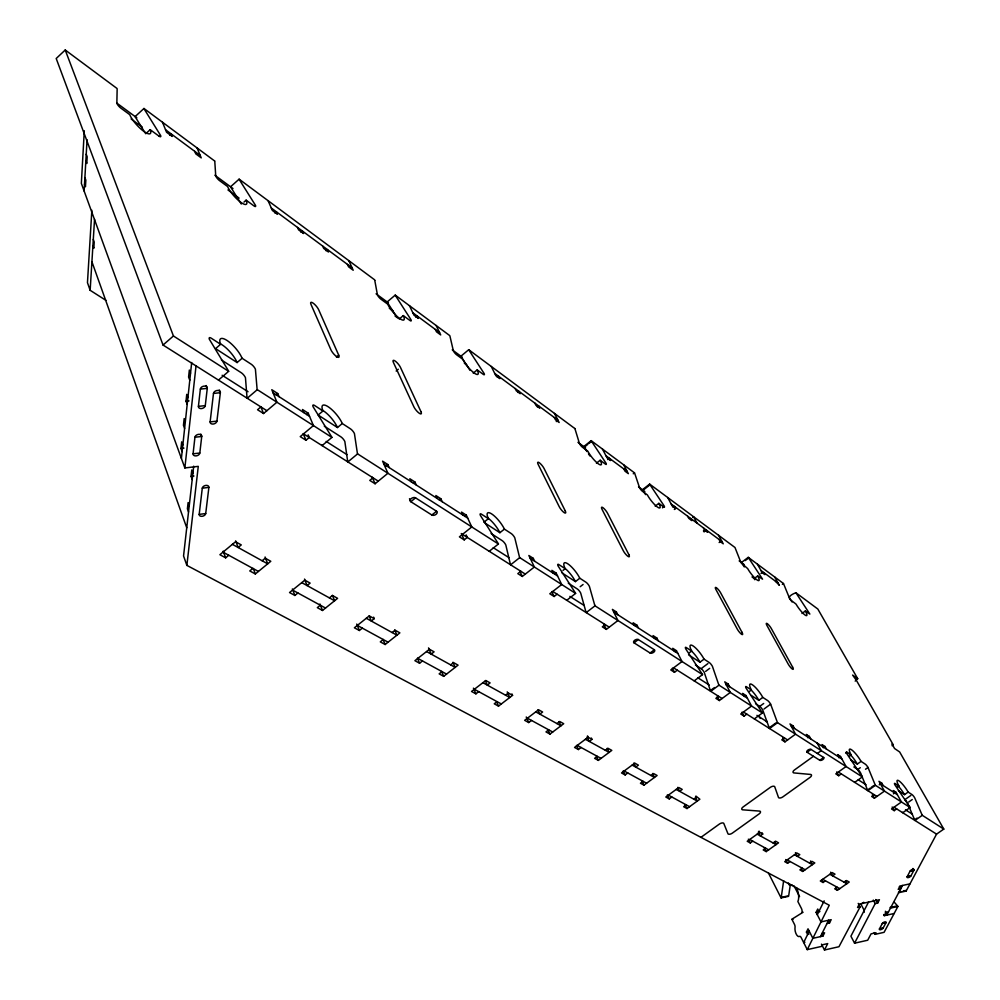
<?xml version="1.0" encoding="UTF-8"?>
<svg xmlns="http://www.w3.org/2000/svg" width="1000" height="1000" viewBox="0 0 1000 1000"><rect width="100%" height="100%" fill="white"/><g stroke="black" fill="none" stroke-linecap="round" stroke-linejoin="round"><path stroke-width="1.5" d="M84.288 130.738L81.35 183.375L184.862 467.938L198.275 466.362L186.863 565.388L829.262 905.238L807.262 949.625L801.15 937.55A2.913 1.288 76.6 0 0 799.875 936.312L798.75 936.587A5.812 2.575 76.7 0 1 794.95 929.075L795.062 926.812A2.9 1.288 76.8 0 0 794.425 924.287L791.938 919.375A2.9 1.288 76.8 0 1 792.212 919.013L803.112 912.212M84.125 191.025L87.062 139.713M91.85 210.287L87.463 282.675L90.15 290.3L105.95 300.363M90.15 290.3L94.55 219.213M182.125 451.613L180.975 448.45L181.675 441.875L182.838 445.037M187.2 404.387L186.012 401.213L186.737 394.363L187.938 397.537M181.4 458.413L191.688 362.512M184.862 467.938L196.025 365.9M193.075 453.8L194.938 437.238A3.5 2.387 -18.9 0 1 198.612 434.35A3.5 2.387 -18.9 0 1 201.725 436.475L199.812 453.025A3.475 2.35 -18.8 0 1 196.163 455.875A3.475 2.35 -18.8 0 1 193.075 453.8L199.812 453.025M198.412 406.362L200.35 389.087A3.575 2.5 -19.1 0 1 204.1 386.112A3.575 2.5 -19.1 0 1 207.275 388.363L205.275 405.625A3.55 2.462 -19 0 1 201.55 408.562A3.55 2.462 -19 0 1 198.412 406.362L205.275 405.625M192.2 479.513L191.05 476.362L191.775 469.975L192.925 473.125M193.713 466.15L183.55 555.962L186.863 565.388M199.188 514.375L202.288 488.188A3.413 2.275 -19 0 1 205.875 485.412A3.413 2.275 -19 0 1 208.888 487.388L205.712 513.55A3.375 2.212 -18.9 0 1 202.175 516.287A3.375 2.212 -18.9 0 1 199.188 514.375L205.712 513.55M210.125 421.887L213.487 393.425A3.55 2.475 -19.5 0 1 217.237 390.475A3.55 2.475 -19.5 0 1 220.362 392.7L216.912 421.138A3.513 2.413 -19.3 0 1 213.212 424.038A3.513 2.413 -19.3 0 1 210.125 421.887L216.912 421.138M790.238 885.2L788.688 895.775A2.862 1.275 77.2 0 1 788.525 896.338L781.075 897.925A2.862 1.262 77.2 0 0 781.237 897.362L783.65 880.738M808.9 934.163L807.638 934.45L806.438 932.087L808.025 928.825L812.875 938.325L822.962 936.062L824.6 932.812L822.075 933.375M826.988 923.538L829.525 922.975L831.175 919.675L821 921.912L816.087 912.387L817.725 909.062L818.95 911.438M809.237 931.2L803.662 942.525L804.925 942.237M817.312 914.762L824.163 900.85M820.45 936.625L828.637 920.225M821.462 944.125L824.475 950L827.712 943.6L822.712 944.725L821.9 946.325L807.262 949.625M858.213 903.375L860.088 906.925L838.962 946.725L824.475 950M868.562 902.025L850.913 936.2L854.562 943.2L867.7 940.225L871.062 933.85L875.975 932.75L875.125 934.35L874.2 932.6M854.562 943.2L875.175 903.612L877.688 903.062L879.425 899.737L859.275 904.137L857.562 907.475L860.088 906.925M883.65 914.525L884.275 915.688L886.012 912.425L888.487 911.875M882.3 923.525L879.45 928.9A2.138 0.912 -27.3 0 0 880.65 929.688A2.138 0.912 -27.3 0 0 883.125 928.075L885.987 922.712A2.15 0.912 -27.4 0 0 884.788 921.9A2.15 0.912 -27.4 0 0 882.3 923.525L885.987 922.712L883.525 923.25M902.5 885.475L886.75 915.138L885.312 912.475M907.138 876.712L910.163 871.025A2.212 0.975 -28 0 1 912.738 869.338A2.212 0.975 -28 0 1 913.938 870.212L910.913 875.9A2.212 0.963 -27.9 0 1 908.35 877.588A2.212 0.963 -27.9 0 1 907.138 876.712L910.913 875.9L908.4 876.45M894.35 902.312L897.513 905.85A2.925 1.412 76.1 0 1 897.913 906.45L884.087 932.325L875.125 934.35M898.487 892.337A2.95 1.438 76.3 0 0 898.662 892.7L906.137 891.062L936.562 834.125L943.8 829.087L899.65 751.963L894.575 748.525L892 744.013L893.275 744.875L892.1 745.713M158.825 136.012L150.175 129.675A15.375 4.213 47.6 0 1 143.55 131.163A15.375 4.213 47.6 0 1 129.725 114.65L120.838 108.112A4.438 1.225 47.4 0 1 116.85 103.35L117.15 89.075A4.4 1.188 47.3 0 0 116.988 88.45L65.225 50L56.2 58.5L163.038 345.037L266.887 410.7M214.625 160.975L143.963 108.475L135.137 116.575A4.312 1.188 47.4 0 0 135.525 117.362M145.712 133.75L150.175 129.675M169.7 135.238L171.175 133.912L172.2 136.425L166.575 132.262L162.475 122.238M374.762 280.363A3.738 0.938 49.9 0 0 374.538 279.75L239.112 179.163L230.575 186.775A4.062 1.1 48.3 0 0 230.963 187.537L241.3 204.025M243.962 202.075L246.125 200.15L253.975 205.912A4.088 1.087 48.6 0 0 255.487 205.325L239.525 179.95A4.062 1.062 48.6 0 1 239.125 179.175M274.938 213.012L276.35 211.762L277.438 214.225L272.387 210.487L268.062 200.662M163.038 345.037L173.425 335.975L65.225 50M301.025 232.288L302.425 231.062L303.525 233.512L298.612 229.875L297.512 227.425M326.012 250.75L327.4 249.55L328.5 251.975L323.725 248.438L322.612 246.012M242.087 358.275A16.538 5.213 48.8 0 0 227.05 340.475A16.538 5.213 48.8 0 0 220.613 344.288L215.588 348.625L237.1 362.562L242.1 358.275L251.163 364.175A4.675 1.462 49 0 1 255.413 369.212L257.062 388.837A4.713 1.487 49.3 0 0 257.325 389.675L331.912 437.425L322.088 445.6A4.525 1.412 49.9 0 0 321.587 444.637M218.463 380.087L228.65 371.325A4.812 1.55 48.8 0 0 228.15 370.325L209.35 339.263A4.787 1.525 48.6 0 1 211.262 338.2L220.613 344.288M257.3 389.663L247.2 398.263A4.713 1.512 49.3 0 1 246.988 397.45L245.463 377.725A4.662 1.487 49 0 0 241.213 372.7L221.4 359.95M260.887 406.912L257.55 409.75L263.55 413.525L276.913 402.212L271.8 389.712L277.725 393.537L279 396.65M276.062 394.938L277.725 393.537M470 370.35L461.3 356.925A3.5 0.85 50.7 0 1 460.913 356.213L468.725 349.712A3.513 0.85 50.6 0 0 469.137 350.438L484.125 373.488A3.525 0.862 50.7 0 1 483.275 374.363L477.2 369.9A12.475 3.062 50.6 0 1 474.1 372.962A12.475 3.062 50.6 0 1 462.837 359.35L456.613 354.775A3.588 0.887 50.5 0 1 453.363 350.863L449.963 336.2A3.562 0.862 50.6 0 0 449.712 335.588L395.225 295.113L387.15 301.962A3.675 0.912 50.1 0 0 387.587 302.712M336.4 357.025L338.675 355.1L318.725 309.85A6.2 1.725 49.4 0 0 313.113 303.125A6.2 1.725 49.4 0 0 311 304.413L330.887 349.75A6.3 1.787 49.7 0 0 336.613 356.587A6.3 1.787 49.7 0 0 338.675 355.1M399.212 319.062L403.3 315.613L409.913 320.475A3.7 0.925 50.1 0 0 410.962 319.675L395.637 295.863A3.675 0.912 50 0 1 395.225 295.125M415.85 317.137L417.188 316.012L418.325 318.387L414 315.188L409.462 305.688M306.6 414.6L308.238 413.212L302.5 409.513L303.788 412.6M342.287 423.525A15.55 4.725 49.9 0 0 328.15 406.737A15.55 4.725 49.9 0 0 322.987 410.962L318.137 415.025L337.475 427.537L342.287 423.525L350.438 428.837A4.4 1.325 50.1 0 1 354.438 433.587L357.35 453.075A4.438 1.35 50.4 0 0 357.625 453.888L498.425 544L489.237 551.287M308.238 413.212L313.425 425.588L300.238 436.625L305.975 440.25L309.262 437.5L308.163 434.85M396.163 371.025L398.312 369.225M235.65 540.837L238.137 547.513L241.275 544.913L235.538 541.737L219.887 554.712L225.65 557.837L228.775 555.262M347.887 461.912L357.612 453.875M473.237 373.162L477.2 369.9M252.85 568.4L249.75 570.938L255.338 573.975L270.8 561.287L265.238 558.212L262.137 560.763M386.25 465.863L387.85 464.562L389.175 467.562M372.975 477.788L369.775 480.412L375.087 483.762L387.912 473.263L382.587 461.163L387.85 464.562M497.362 377.375L498.65 376.312L499.812 378.625L495.875 375.725L491.25 366.45M517.725 392.425L519.012 391.375L520.175 393.688L516.337 390.85L515.175 388.537M413.375 483.312L414.95 482.038L416.287 485.012M304.513 579.062L307.062 585.575L310.125 583.1L304.8 580.138L289.525 592.55L294.887 595.462L297.925 592.987M415.562 497.863A3.2 2.05 -23.7 0 0 411.275 498.575A3.2 2.05 -23.7 0 0 410.825 501.712L431.863 515.013A3.162 2 -24.1 0 0 436.075 514.3A3.162 2 -24.1 0 0 436.562 511.225L415.562 497.863L410.825 501.712L409.487 498.7M537.3 406.887L538.575 405.85L539.738 408.15L535.988 405.375L534.825 403.075M439.263 499.988L440.825 498.725L442.175 501.688M431.863 515.013L436.562 511.225M320.337 605.212L317.312 607.65L322.512 610.475L337.6 598.337L332.425 595.462L329.4 597.913M556.287 421.575L557.975 420.225L494.712 373.4M464.812 516.425L466.35 515.188L471.788 526.95L459.4 536.85L464.212 539.888L467.3 537.425L466.138 534.9M483.85 522.3L488.387 518.688A14.075 3.938 51.5 0 1 491.7 513.938A14.075 3.938 51.5 0 1 504.412 529.113L511.188 533.525A3.987 1.113 51.6 0 1 514.788 537.837L519.425 556.862A4.025 1.137 51.8 0 0 519.725 557.638L575.612 593.413L566.737 600.288A3.9 1.1 52.1 0 0 566.538 599.875M369.162 615.925L371.262 621.025L374.237 618.65L369.275 615.9L354.375 627.788L359.363 630.5L362.337 628.138M585.388 446.287L587.863 444.312M589.1 443.338L591.575 441.362A3.237 0.725 51.6 0 1 591.175 440.675M484.925 523L499.9 532.7L504.412 529.113M596.425 463.212L600.175 460.238L605.4 464.087A3.262 0.737 51.7 0 0 605.95 463.088L591.575 441.362M607.762 459.588L609.4 458.288L610.575 460.525L607.15 457.987L602.45 449.05M383.237 639.538L380.288 641.875L385.15 644.513L399.875 632.863L395.05 630.188L392.088 632.525M519.725 557.638L510.613 564.812A4.013 1.15 51.8 0 1 510.325 564.038L505.8 544.95A3.987 1.125 51.6 0 0 502.2 540.65L491.1 533.5M633.263 473.787L634.475 472.837A3.162 0.688 51.9 0 1 634.738 473.413L639.587 487.825A3.188 0.712 52 0 0 642.438 491.287L647.387 494.925A11.075 2.45 52.1 0 0 657.3 506.962A11.075 2.45 52.1 0 0 658.838 503.338L663.688 506.9A3.137 0.688 52.1 0 0 664.1 505.863L650.037 484.775A3.125 0.675 52 0 1 649.638 484.1L642.425 489.738A3.113 0.688 52 0 0 642.837 490.425L645.625 494.625M531.8 559.538L533.3 558.362L534.663 561.225M520.825 571.263L517.812 573.638L522.3 576.462L534.362 567L528.862 555.5L533.3 558.362M428.525 647.887L431.188 654.125L434.1 651.838L429.462 649.262L414.9 660.688L419.575 663.225L422.475 660.95M644.038 489.475L650.037 484.775M554.712 574.288L556.188 573.125L561.712 584.513L549.8 593.775L554.113 596.5L557.087 594.188M563 570.413L565.188 568.7A13.425 3.6 52.1 0 1 567.737 563.763A13.425 3.6 52.1 0 1 579.788 578.212L585.975 582.238A3.812 1.013 52.2 0 1 589.388 586.337L594.7 605.075M442.025 671.612L439.137 673.85L443.688 676.325L458.075 665.138L453.55 662.625L450.662 664.875M655.188 506.175L658.838 503.338M662.475 507.837L663.688 506.9M562.025 572.913L575.438 581.6L579.788 578.212M673.162 507.287L674.362 506.362L675.537 508.55L674.35 509.475M580.175 586.725L583.075 584.475M692.663 517.388L693.55 516.712L697.075 523.188M485.375 680.812L487.262 685.088L490.1 682.9L485.763 680.487L471.538 691.462L475.913 693.838L478.75 691.65M694.188 680.875L702.525 674.65L595.013 605.825L586.213 612.6A3.837 1.037 52.5 0 1 585.913 611.862L580.7 593.062A3.8 1.025 52.2 0 0 577.288 588.962L568.3 583.188M703.413 530.938L704.587 530.025L707.613 532.263L706.425 530.1L704.075 531.912M497.062 701.65L494.25 703.8L498.512 706.125L512.562 695.35L511.938 693.938M505.513 695.175L508.338 693L512.562 695.35M614.963 613.062L616.4 611.962L617.788 614.725M605.212 624.625L602.312 626.85L606.35 629.388L617.95 620.513L612.4 609.388L616.4 611.962M719.137 542.537L720.3 541.65L723.263 543.825L718.538 535.275M635.625 626.362L637.05 625.275L638.438 628.025M537.938 709.95L539.837 714.125L542.625 712.013L538.538 709.75L524.65 720.325L528.75 722.55L531.525 720.45M634.012 642.825L638.312 639.562L654.35 649.775A2.775 1.525 -26.7 0 1 653.65 652.288A2.775 1.525 -26.7 0 1 650.088 653L634.012 642.825A2.8 1.562 -26.6 0 1 634.7 640.275A2.8 1.562 -26.6 0 1 638.312 639.562M792.05 601.975L789.488 598.175L783.487 583.525L748.25 557.35L741.4 562.55L744.312 566.938M745.212 560.588L748.65 557.987L748.25 557.35M655.438 639.113L656.85 638.05L658.238 640.775M650.088 653L654.35 649.775M548.725 729.837L545.975 731.912L549.975 734.087L563.713 723.713L559.738 721.513L556.975 723.587M752 576.938L754.212 578.55L757.675 575.938L762.562 579.163L748.65 557.987M760.975 573.425L762.125 572.562L764.912 574.625L763.725 572.513L762.588 573.375M675.05 651.737L676.45 650.688L682.025 661.525L670.775 669.963L674.475 672.288L677.275 670.188M689.575 652.6L691.637 651.05A12.4 3.05 53 0 1 693.05 645.9A12.4 3.05 53 0 1 704.05 659.137L709.3 662.562A3.525 0.862 53.1 0 1 712.412 666.312L718.65 684.463A3.55 0.862 53.3 0 0 718.988 685.188M782.375 584.362L783.487 583.525M587.137 736.912L589.25 741.413L591.962 739.375L588.125 737.25L574.538 747.438L578.4 749.538L581.112 747.5M688.55 654.825L699.95 662.2L704.05 659.137M795.875 592.725C784.312 597.388 790.725 599.725 796.038 604.125A10.025 1.988 53 0 0 804.862 614.9A10.025 1.988 53 0 0 805.362 610.975L809.85 614.075L795.875 592.725L817.825 609.025L857.712 678.713L856.012 679.95M695.413 664.987L701.125 668.662L707.938 663.575M705.612 671.4L709.688 668.35M597.3 756.338L594.612 758.337L598.375 760.387L611.812 750.387L608.062 748.312L605.375 750.312M802 613.488L805.362 610.975M710.7 691.312A3.55 0.887 53.3 0 1 710.375 690.6L714.513 687.537M710.713 691.325L718.988 685.175L762.4 712.975L754.325 718.9M726.375 685.4L728.188 684.062L729.575 686.7M718.612 696.325L715.875 698.35L719.35 700.55L730.312 692.438L724.75 681.838L728.188 684.062M633.825 763.088L635.75 767.1L638.413 765.138L634.8 763.125L621.512 772.962L625.15 774.938L627.8 772.975M749.375 691.438L751.375 689.963A11.938 2.8 53.4 0 1 752.3 684.725A11.938 2.8 53.4 0 1 762.8 697.4L767.65 700.562A3.388 0.787 53.5 0 1 770.625 704.163L777.225 721.975A3.425 0.812 53.6 0 0 777.537 722.663L862.337 776.938L854.7 782.362A3.237 0.725 54 0 0 854.488 782M744.65 696.538L746 695.55L751.562 706.038L740.738 714.013L744.1 716.125L746.8 714.137M643.05 781.3L640.425 783.238L643.975 785.163L657.113 775.5L653.587 773.55L650.95 775.487M751.213 695.4L758.838 700.325L762.8 697.4M755.512 703.662L759.725 706.375L763.688 703.475M764.025 709L770.625 704.163M677.688 787.387L679.613 791.312L682.212 789.412L678.8 787.525L665.8 797.025L669.237 798.9L671.825 797M777.55 722.675L769.538 728.525A3.413 0.812 53.7 0 1 769.225 727.837L775.888 722.95M791.812 726.9L793.125 725.938L794.513 728.5M855.2 681.112L856.338 680.275L893.275 744.875M686.225 804.862L683.662 806.737L687.013 808.55L699.862 799.212L695.888 796.062M693.962 799.237L696.538 797.362M784.438 737.938L781.787 739.862L784.963 741.862L795.537 734.175L789.987 723.913L793.125 725.938M807.65 737.688L809.388 736.425L810.775 738.962M807.075 752.25L811 749.425L823.65 757.475A2.462 1.212 -28 0 1 822.837 759.587A2.462 1.212 -28 0 1 819.762 760.275L807.075 752.25A2.487 1.225 -27.9 0 1 807.887 750.113A2.487 1.225 -27.9 0 1 811 749.425M823.3 747.75L825.025 746.5L826.4 749.025M700.938 837.35L719.388 824.062A3.237 1.575 -26.4 0 1 723.737 823.288L728.025 833.913A3.212 1.55 -26.4 0 0 732.325 833.138L759.1 813.925A3.237 1.562 -26.8 0 0 759.8 811.112L742.463 809.8A3.25 1.587 -26.7 0 1 743.125 806.95L770.325 787.35A3.275 1.6 -27.2 0 1 774.675 786.6L778.562 797.638A3.25 1.575 -27.2 0 0 782.85 796.888L810.062 777.362A3.262 1.587 -27.7 0 0 810.837 774.463L793.7 772.9A3.287 1.613 -27.6 0 1 794.45 769.975L813.45 756.287M817.362 753.475L821.263 750.65L817.113 743.05M819.762 760.275L823.65 757.475M838.838 757.738L840.537 756.513L846.062 766.525L835.788 773.863L838.725 775.713L841.287 773.875M845.625 753.075L846.888 752.175L851.175 754.963L849.287 756.312M758.3 832.075L760.225 835.837L762.725 834.062L759.663 832.375L747.212 841.275L750.288 842.938L752.775 841.162M850.725 759.812L857.312 764.087L861.062 761.4L865.263 764.137A3.175 0.675 54 0 1 868.012 767.475L875.088 784.65A3.2 0.688 54.1 0 0 875.425 785.312L910.125 807.525L902.725 812.725A3.125 0.663 54.2 0 0 902.513 812.375M853.85 766.95L857.775 769.475L860.275 767.7M865.512 769.25L868.012 767.475M765.675 848.213L763.2 849.963L766.213 851.6L778.538 842.837L775.55 841.175L773.075 842.938M875.425 785.312L867.862 790.688A3.2 0.7 54.1 0 1 867.525 790.013L870.05 788.225M871.3 787.337L873.825 785.537M879.237 784.85L881.725 783.075L883.1 785.512M874.163 794.675L871.65 796.45L874.425 798.2L884.463 791.1L878.975 781.3L881.725 783.075M795.45 852.65L797.362 856.35L799.8 854.625L796.912 853.025L784.712 861.65L787.625 863.238L790.062 861.513M897.125 787.375L898.962 786.087A10.8 2.237 54.1 0 1 898.85 780.775A10.8 2.237 54.1 0 1 908.15 792.075L912.05 794.613A3.075 0.625 54.1 0 1 914.688 797.812L921.95 814.663M893.413 793.838L894.65 792.962L893.288 790.537L895.987 792.275L901.45 801.975L891.525 808.962L894.212 810.65L896.688 808.913M894.75 793.138L895.987 792.275M898.375 790.675L904.513 794.638L908.15 792.075M802.3 868.188L799.875 869.887L802.738 871.438L814.812 862.95L811.975 861.375L809.55 863.075M910.837 795.462L904.788 799.725A3.062 0.637 54.2 0 1 907.425 802.925L914.613 819.8A3.1 0.65 54.3 0 0 914.938 820.45L922.288 815.312L943.8 829.087M908.637 802.075L912.262 799.525M830.688 872.188L832.6 875.812L835 874.137L832.25 872.613L820.288 880.987L823.062 882.487L825.45 880.825M914.613 819.8L917.05 818.088M837.062 887.163L834.7 888.812L837.412 890.288L849.237 882.038L846.55 880.55L844.175 882.2M863.8 902.275L861.263 903.913A2.862 1.35 76.4 0 0 860.975 904.275L863.538 909.1A2.862 1.35 76.4 0 1 864.137 912.337M883.125 928.075L879.45 928.9L881.9 928.35M806.438 932.087L808.95 931.525M884.275 915.688L894.15 913.5M896.275 906.125L890.088 907.487A2.925 1.412 76.1 0 1 890.487 908.088L897.913 906.45M899.575 891.688L900.825 891.413M903.312 890.863L904.562 890.6M816.087 912.387L819.9 911.55M791.938 919.375L793.188 919.1M909.987 883.85L899.987 886.012L898.213 889.388L900.713 888.838L899.425 886.488M912.675 870.487L910.163 871.025L913.938 870.212L912.962 868.45M781.237 897.362L787.45 896.038M788.375 882.962L789.55 885.263L792.062 884.737M765.625 721.45L766.787 721.237M202.288 488.188L208.888 487.388M191.05 476.362L193.975 476.012M180.975 448.45L183.95 448.113M194.938 437.238L201.725 436.475L200.825 434.087M213.487 393.425L220.362 392.7L219.262 389.888M186.012 401.213L189.05 400.887M200.35 389.087L207.275 388.363L206.188 385.538M223.012 552.125L258.425 571.438M292.575 590.075L325.525 608.05M357.35 625.413L388.088 642.188M417.812 658.4L446.55 674.087M474.375 689.275L501.325 703.975M527.425 718.213L552.725 732.013M577.25 745.4L601.062 758.388M624.163 771L646.6 783.238M668.4 795.125L689.575 806.688M749.7 839.488L768.675 849.85M787.15 859.925L805.15 869.75M822.675 879.312L839.775 888.637M232.4 544.338L267.7 563.837L265.087 556.987M301.737 582.625L334.575 600.763L332.438 595.413M366.287 618.275L396.925 635.2L394.738 629.963M426.538 651.55L455.188 667.375L452.962 662.25M482.912 682.688L509.75 697.513L507.225 691.875M535.763 711.875L560.962 725.788L559.05 721.65M585.4 739.287L609.113 752.387L607.2 748.337M632.137 765.1L654.488 777.438L652.562 773.475M676.188 789.425L697.288 801.087L695.362 797.188M757.175 834.15L776.062 844.587L774.788 842.1M794.463 854.75L812.387 864.65L810.475 860.987M829.85 874.287L846.875 883.688L845.413 880.95M303.525 433.875L378.288 481.15M462.488 534.388L525.312 574.1M552.775 591.462L609.25 627.175M673.587 667.85L722.087 698.525M743.438 712.013L787.6 739.938M838.35 772.025L876.938 796.425M894 807.212L936.562 834.125M222.138 375.262L248.038 391.725M326.175 441.425L346.95 454.637M493.25 547.675L508.913 557.625M569.875 596.4L584.175 605.487M697.675 677.663L709.3 685.062M756.925 715.35L767.312 721.95M858.225 779.775L866.125 784.788M905.487 809.825L911.925 813.913M173.425 335.975L228.65 371.325M273.075 392.825L309.525 416.3M383.913 464.188L467.713 518.125M530.225 558.362L557.562 575.962M613.787 612.15L677.837 653.388M726.137 684.475L747.387 698.162M791.375 726.475L841.912 759.013M880.35 783.75L897.35 794.688M324.312 426.175L340.85 436.812A4.387 1.35 50 0 1 344.85 441.562L347.625 461.112A4.438 1.375 50.4 0 0 347.9 461.925M414.95 482.038L409.85 478.75L411.188 481.737M440.825 498.725L435.875 495.538L437.225 498.5M466.35 515.188L461.55 512.087L462.9 515.025M556.188 573.125L551.875 570.35L553.25 573.188M637.05 625.275L633.162 622.762L634.55 625.525M656.85 638.05L653.062 635.6L654.45 638.325M676.45 650.688L672.75 648.3L674.15 651.012M746 695.55L742.65 693.375L744.038 696M809.388 736.425L806.325 734.45L807.7 736.988M825.025 746.5L822.025 744.575L823.4 747.087M840.537 756.513L837.613 754.625L838.988 757.125M322.987 410.962L314.587 405.487A4.5 1.375 49.7 0 0 313.062 406.688L331.413 436.463A4.525 1.388 50.1 0 1 331.887 437.4M488.387 518.688L481.425 514.15A4.062 1.15 51.4 0 0 480.438 515.513L497.938 543.1A4.088 1.175 51.5 0 1 498.438 544.012M565.188 568.7L558.85 564.575A3.875 1.05 52 0 0 558.088 565.988L575.125 592.537A3.9 1.062 52.2 0 1 575.612 593.413M691.637 651.05L686.263 647.55A3.575 0.887 53 0 0 685.825 649.038L702.05 673.825A3.6 0.9 53.1 0 1 702.537 674.65M751.375 689.963L746.413 686.737A3.438 0.812 53.4 0 0 746.125 688.238L761.938 712.175A3.462 0.825 53.5 0 1 762.4 712.975M898.962 786.087L894.975 783.487A3.113 0.65 54.1 0 0 895 785.013L909.688 806.8A3.125 0.65 54.2 0 1 910.125 807.525M856.338 680.275L852.6 675.062L857.712 678.713M395.062 316.025L398.175 318.3M131.125 118.975L142.35 127.2M227.95 189.95L239.112 198.137M389.312 308.225L393.025 310.95M464.35 363.225L466.838 365.05M116.925 103.175L136.85 117.825M214.887 175.238L232.987 188.55M376.075 293.8L388.425 302.887M452.25 349.837L462.175 357.137M577.938 442.3L585.65 447.975M638.525 486.875L644.85 491.512M739.163 560.9L744.087 564.525M165.55 129.75L200.188 155.387M271.3 208.025L352.1 267.825M412.863 312.8L439.562 332.562M605.975 455.75L627.175 471.438M671.2 504.038L722.075 541.688M760.938 570.45L778.188 583.225M675.537 508.55L672.387 506.225L667.675 497.488M468.725 349.712L574.812 428.512M634.475 472.837L591.163 440.662L583.75 446.575A3.237 0.75 51.6 0 0 584.163 447.275L587.013 451.6M649.638 484.1L734.987 547.5L740.975 562.65L747.675 568.6A10.362 2.138 52.7 0 0 756.85 579.788A10.362 2.138 52.7 0 0 757.675 575.938M588.45 453.775L589.875 455.95M387.562 302.7L396.725 316.975M135.55 117.375L145.262 133.112M774.663 576.962L779.362 585.312L775.462 581.2M757.412 564.15L762.125 572.562M892.175 807.013L894.212 810.65M913.15 868.8L913.938 870.212M872.387 794.513L874.425 798.2M719.125 539.5L720.3 541.65M703.413 527.863L704.587 530.025M836.663 771.963L838.725 775.713M690.7 518.462L691.875 520.625L688.787 518.35L687.613 516.175M885.375 911.25L886.012 912.425M875.788 899.538L877.688 903.062M873.288 900.088L875.175 903.612M782.9 738L784.963 741.862M758.688 715.6L760.15 718.363M623.65 464.787L628.35 473.663L625 471.188L623.825 468.963M836.15 887.887L837.412 890.288M742.025 712.188L744.1 716.125M821.8 880.075L823.062 882.487M717.288 696.562L719.35 700.55M801.462 869L802.738 871.438M828.288 920.6L829.525 922.975M785.725 859.538L787.625 863.238M554.475 413.413L559.15 422.5L555.487 419.787L554.312 417.512M821.75 933.7L822.962 936.062M794 885.812L799.55 896.625M762.075 832.8L762.725 834.062M759.025 831.112L759.663 832.375M764.3 847.85L766.213 851.6M672.4 668.225L674.475 672.288M768.512 873.138L781.075 897.925M748.375 839.163L750.288 842.938M603.6 623.812L606.35 629.388M685.1 804.65L687.013 808.55M667.325 794.963L669.237 798.9M436.138 325.5L440.7 334.925L436.488 331.812L435.337 329.45M551.775 591.613L554.113 596.5M642.062 781.188L643.975 785.163M623.237 770.925L625.15 774.938M519.963 571.512L522.3 576.462M591.325 738.012L591.962 739.375M587.487 735.875L588.125 737.25M596.475 756.325L598.375 760.387M576.5 745.438L578.4 749.538M348.762 260.6L353.212 270.25L348.562 266.8L347.438 264.387M461.287 533.5L464.212 539.888M548.088 729.938L549.975 734.087M526.237 716.975L528.75 722.55M496.637 701.875L498.512 706.125M473.425 688.138L475.913 693.838M372.25 477.188L375.087 483.762M441.562 671.375L443.688 676.325M417.463 658.225L419.575 663.225M197.062 147.925L201.238 157.887L195.775 153.85L194.725 151.35M303.225 433.6L305.975 440.25M383.062 639.45L385.15 644.513M373.625 617.163L374.237 618.65M867.525 790.013L860.525 772.8A3.162 0.688 54 0 0 857.775 769.475M356.75 624.05L359.363 630.5M260.85 406.812L263.55 413.525M319.962 604.012L322.512 610.475M292.362 588.938L294.887 595.462M190.538 373.237L189.338 370.062L188.588 377.062L189.788 380.238M253.312 568.562L255.338 573.975M86.225 154.2L87.175 156.762L86.788 163.487L85.85 160.925M185.338 421.75L184.163 418.575L183.45 425.288L184.613 428.45M223.2 551.163L225.65 557.837M84.9 177.587L85.838 180.138L85.45 186.737L84.513 184.188M769.212 727.812L762.712 709.975A3.388 0.8 53.5 0 0 759.725 706.375M93.3 239.438L94.213 242L93.825 248.263L92.912 245.712M189.237 505.725L188.1 502.587L187.4 508.787L188.538 511.925M91.912 261.737L186.737 527.775M710.387 690.6L704.25 672.412A3.513 0.875 53.1 0 0 701.125 668.662M374.775 280.375L377.463 295.038A3.775 0.963 49.8 0 0 380.875 299.137L387.663 304.125A13.075 3.312 50 0 0 399.487 318.375A13.075 3.312 50 0 0 403.3 315.613M801.85 912.487A2.913 1.3 76.9 0 0 801.45 908.5L797.862 901.5A10.163 4.537 77.1 0 0 796.438 887.575M789.562 885.263A10.163 4.537 77.1 0 1 790.163 884.287M158.825 136.012A4.338 1.175 47.7 0 0 160.65 135.575L144.362 109.288A4.312 1.163 47.6 0 1 143.963 108.475M214.613 160.963A4.138 1.087 48.4 0 1 214.8 161.588L215.75 176.1A4.175 1.125 48.3 0 0 219.513 180.6L227.575 186.525A14.463 3.875 48.5 0 0 240.625 202.175A14.463 3.875 48.5 0 0 246.125 200.15M219.613 343.438A16.525 5.25 48.7 0 1 237.1 362.562M321.15 409.588A15.537 4.763 49.9 0 1 337.475 427.537M595.013 605.825A3.837 1.025 52.5 0 1 594.7 605.075M487.912 518.025A14.062 3.975 51.5 0 1 499.9 532.7M565.35 568.65A13.425 3.625 52.1 0 1 575.438 581.6M690.65 650.263A12.4 3.075 53 0 1 699.95 662.212M574.8 428.512A3.287 0.75 51.5 0 1 575.062 429.1L579.5 443.638A3.312 0.762 51.5 0 0 582.475 447.238L587.825 451.175A11.513 2.637 51.6 0 0 598.162 463.7A11.513 2.637 51.6 0 0 600.175 460.238M751.05 689.925A11.925 2.825 53.4 0 1 758.838 700.325M922.288 815.312A3.1 0.637 54.3 0 1 921.95 814.663M851.175 754.963A11.162 2.413 53.9 0 1 851.388 749.663A11.162 2.413 53.9 0 1 861.062 761.4M846.888 752.175A3.212 0.7 53.9 0 0 846.812 753.688L861.875 776.188A3.237 0.7 54 0 1 862.325 776.938M849.013 753.425A11.15 2.438 53.9 0 1 857.312 764.087M754.212 578.55A10.362 2.15 52.7 0 1 754.825 579.738M897.475 785.263A10.788 2.25 54.1 0 1 904.513 794.638M906.137 891.062A2.95 1.45 76.2 0 1 905.8 890.325M792.575 667.05L771.363 628.612A4.638 1 53 0 0 767.275 623.65A4.638 1 53 0 0 766.95 625.513L788.175 664.025A4.713 1.025 53.3 0 0 792.312 669.05A4.713 1.025 53.3 0 0 792.575 667.05M741.975 632.275L720.7 592.938A4.8 1.075 52.7 0 0 716.45 587.775A4.8 1.075 52.7 0 0 715.962 589.6L737.237 629.025A4.875 1.1 53 0 0 741.55 634.25A4.875 1.1 53 0 0 741.975 632.275M628.775 554.475L607.55 513.25A5.162 1.25 51.9 0 0 602.925 507.663A5.162 1.25 51.9 0 0 602.05 509.375L623.263 550.688A5.25 1.288 52.2 0 0 627.962 556.362A5.25 1.288 52.2 0 0 628.775 554.475M565.2 510.788L544.113 468.575A5.387 1.35 51.4 0 0 539.275 462.738A5.387 1.35 51.4 0 0 538.15 464.375L559.212 506.675A5.463 1.388 51.7 0 0 564.138 512.6A5.463 1.388 51.7 0 0 565.188 510.788M420.95 411.65L400.475 367.413A5.9 1.587 50.2 0 0 395.138 361.025A5.9 1.587 50.2 0 0 393.413 362.45L413.85 406.763A5.987 1.638 50.5 0 0 419.275 413.263A5.987 1.638 50.5 0 0 420.95 411.65"/></g></svg>
